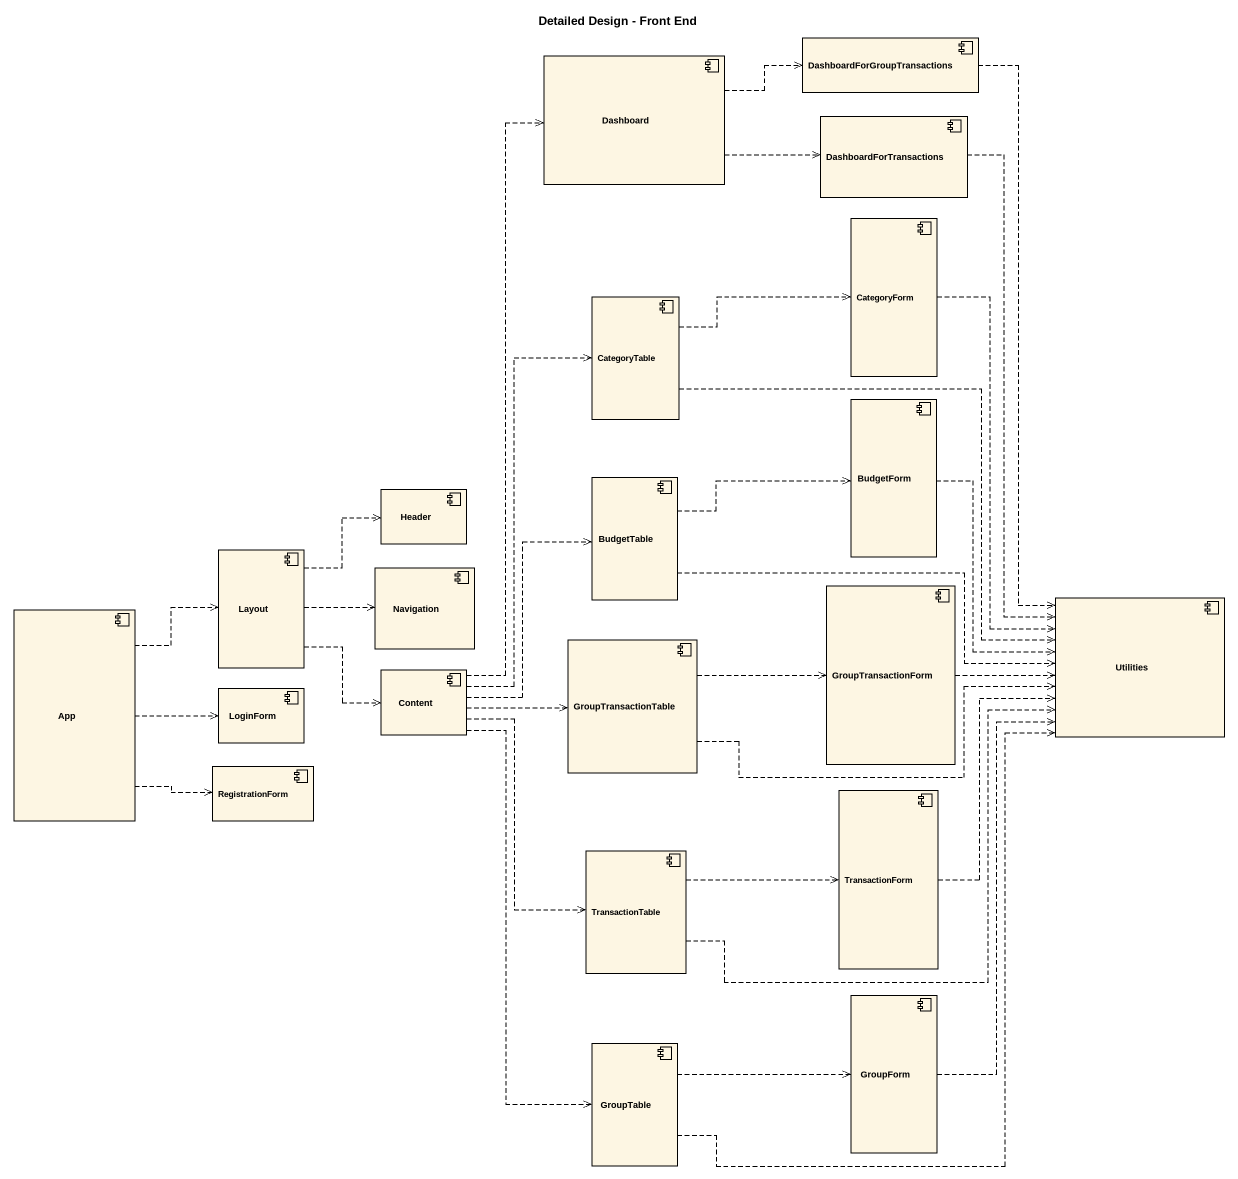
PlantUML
@startuml
title Detailed Design - Front End
component "DashboardForGroupTransactions" as DashboardForGroupTransaction
component Dashboard
component DashboardForTransactions
component CategoryForm
component CategoryTable
component BudgetForm
component "Header" as Header_
component BudgetTable
component Layout
component Navigation
component GroupTransactionForm
component App
component Utilities
component GroupTransactionTable
component LoginForm
component Content
component RegistrationForm
component TransactionForm
component TransactionTable
component GroupForm
component GroupTable
DashboardForGroupTransaction ..> Utilities
Dashboard .right.> DashboardForGroupTransaction
Dashboard .right.> DashboardForTransactions
DashboardForTransactions ..> Utilities
CategoryForm ..> Utilities
CategoryTable .right.> CategoryForm
CategoryTable ..> Utilities
BudgetForm ..> Utilities
BudgetTable .right.> BudgetForm
BudgetTable .right.> Utilities
Layout .right.> Header_
Layout .right.> Navigation
Layout .right.> Content
GroupTransactionForm .right.> Utilities
App .right.> Layout
App .right.> LoginForm
App .right.> RegistrationForm
GroupTransactionTable .right.> GroupTransactionForm
GroupTransactionTable .right.> Utilities
Content .up.> Dashboard
Content .up.> CategoryTable
Content .up.> BudgetTable
Content .right.> GroupTransactionTable
Content ..> TransactionTable
Content ..> GroupTable
TransactionForm .up.> Utilities
TransactionTable .right.> Utilities
TransactionTable .right.> TransactionForm
GroupForm .up.> Utilities
GroupTable .up.> Utilities
GroupTable .right.> GroupForm
@enduml
